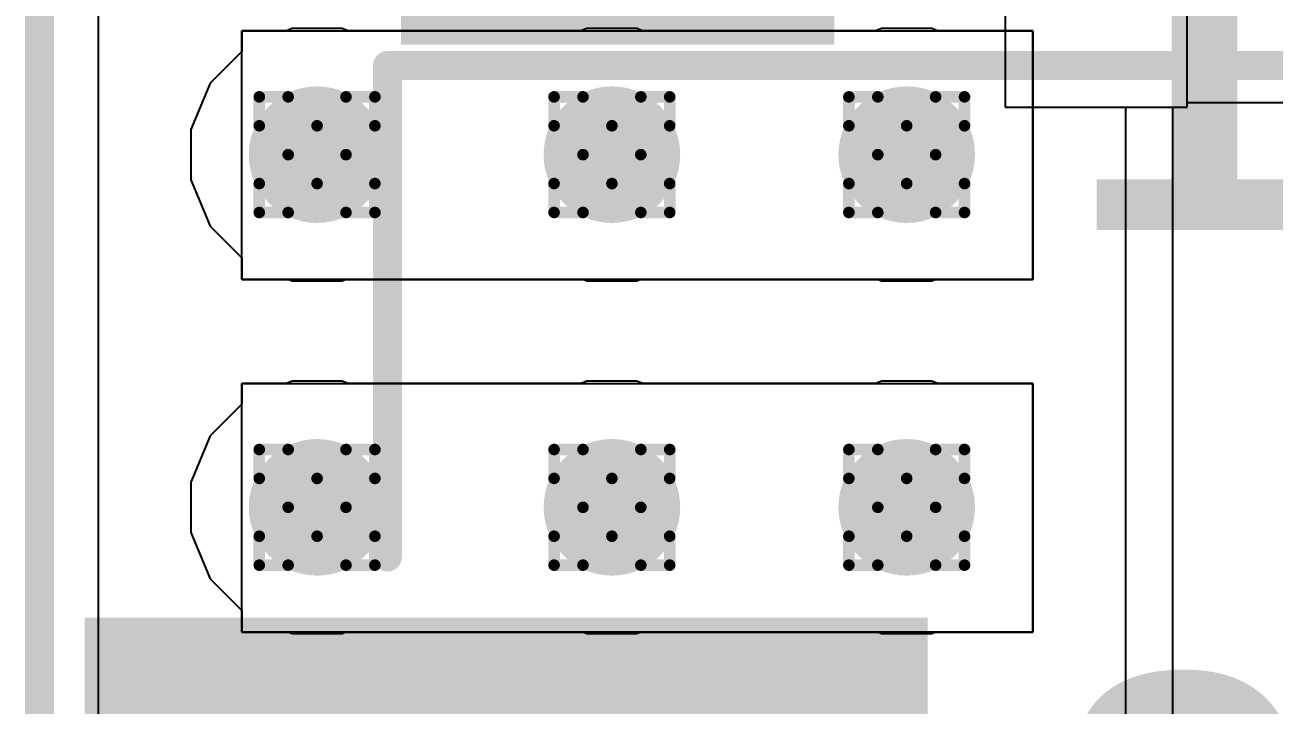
# Model space of a CAD drawing. Header units: inches. Extents: x -6 to 328, y -6 to 90.
# Drawn here: x -5.71 to -0.22, y 12.43 to 15.42 of the extents above; entities that cross this region are included whole.
import ezdxf

# ---------------------------------------------------------------- set-up
doc = ezdxf.new("R2010")
doc.units = ezdxf.units.IN
for name, color, linetype in [('Board Outline', 216, 'Continuous'), ('Bottom Layer', 5, 'Continuous'), ('Bottom Overlay', 54, 'Continuous'), ('Drill Drawing', 1, 'Continuous'), ('GND', 76, 'Continuous'), ('PWR', 16, 'Continuous'), ('Top Layer', 1, 'Continuous'), ('Top Overlay', 2, 'Continuous'), ('Top Paste', 8, 'Continuous'), ('Top Solder', 216, 'Continuous'), ('Via Holes', 16, 'Continuous')]:
    doc.layers.add(name, color=color, linetype=linetype)
doc.styles.add('Arial_Bold', font='', dxfattribs={"height": 0.2})
doc.styles.get('Arial_Bold').set_extended_font_data('Arial', bold=True)

# ---------------------------------------------------------------- blocks, each defined once
blk = doc.blocks.new('8_SO_EP__9')
at = {"layer": 'Top Layer'}
for points in [[(-1.745, 2.306), (-1.745, 1.504), (-3.25, 1.504), (-3.25, 2.306)], [(3.25, 2.306), (3.25, 1.504), (1.745, 1.504), (1.745, 2.306)], [(1.3065, 1.751), (1.3065, -1.751), (-1.3065, -1.751), (-1.3065, 1.751)], [(-1.745, 1.036), (-1.745, 0.234), (-3.25, 0.234), (-3.25, 1.036)], [(3.25, 1.036), (3.25, 0.234), (1.745, 0.234), (1.745, 1.036)], [(-1.745, -0.234), (-1.745, -1.036), (-3.25, -1.036), (-3.25, -0.234)], [(3.25, -0.234), (3.25, -1.036), (1.745, -1.036), (1.745, -0.234)], [(-1.745, -1.504), (-1.745, -2.306), (-3.25, -2.306), (-3.25, -1.504)], [(3.25, -1.504), (3.25, -2.306), (1.745, -2.306), (1.745, -1.504)]]:
    blk.add_hatch(color=1, dxfattribs=at).paths.add_polyline_path(points)
at = {"layer": 'Top Paste'}
for points in [[(-1.745, 2.306), (-1.745, 1.504), (-3.25, 1.504), (-3.25, 2.306)], [(3.25, 2.306), (3.25, 1.504), (1.745, 1.504), (1.745, 2.306)], [(1.3065, 1.751), (1.3065, -1.751), (-1.3065, -1.751), (-1.3065, 1.751)], [(-1.745, 1.036), (-1.745, 0.234), (-3.25, 0.234), (-3.25, 1.036)], [(3.25, 1.036), (3.25, 0.234), (1.745, 0.234), (1.745, 1.036)], [(-1.745, -0.234), (-1.745, -1.036), (-3.25, -1.036), (-3.25, -0.234)], [(3.25, -0.234), (3.25, -1.036), (1.745, -1.036), (1.745, -0.234)], [(-1.745, -1.504), (-1.745, -2.306), (-3.25, -2.306), (-3.25, -1.504)], [(3.25, -1.504), (3.25, -2.306), (1.745, -2.306), (1.745, -1.504)]]:
    blk.add_hatch(color=8, dxfattribs=at).paths.add_polyline_path(points)
at = {"layer": 'Top Solder'}
for points in [[(-1.6434, 2.4076), (-1.6434, 1.4024), (-3.3516, 1.4024), (-3.3516, 2.4076)], [(3.3516, 2.4076), (3.3516, 1.4024), (1.6434, 1.4024), (1.6434, 2.4076)], [(1.4081, 1.8526), (1.4081, -1.8526), (-1.4081, -1.8526), (-1.4081, 1.8526)], [(-1.6434, 1.1376), (-1.6434, 0.1324), (-3.3516, 0.1324), (-3.3516, 1.1376)], [(3.3516, 1.1376), (3.3516, 0.1324), (1.6434, 0.1324), (1.6434, 1.1376)], [(-1.6434, -0.1324), (-1.6434, -1.1376), (-3.3516, -1.1376), (-3.3516, -0.1324)], [(3.3516, -0.1324), (3.3516, -1.1376), (1.6434, -1.1376), (1.6434, -0.1324)], [(-1.6434, -1.4024), (-1.6434, -2.4076), (-3.3516, -2.4076), (-3.3516, -1.4024)], [(3.3516, -1.4024), (3.3516, -2.4076), (1.6434, -2.4076), (1.6434, -1.4024)]]:
    blk.add_hatch(color=216, dxfattribs=at).paths.add_polyline_path(points)
at = {"layer": 'Top Overlay'}
for points in [[(-1.905, 2.5146, 0.127, 0.127, 0), (-1.905, 2.413, 0.127, 0.127, 0)], [(-1.905, 2.5146, 0.127, 0.127, 0), (2.032, 2.5146, 0.127, 0.127, 0)], [(2.032, 2.5146, 0.127, 0.127, 0), (2.032, 2.413, 0.127, 0.127, 0)], [(-3.5306, 2.0574, 0.127, 0.127, 0), (-3.4036, 1.9304, 0.127, 0.127, 0)], [(-3.5306, 2.0574, 0.127, 0.127, 0), (-3.5306, 1.8034, 0.127, 0.127, 0)], [(-3.4036, 1.9304, 0.127, 0.127, 0), (-3.5306, 1.8034, 0.127, 0.127, 0)], [(-1.6002, -2.5146, 0.127, 0.127, 0), (1.5748, -2.5146, 0.127, 0.127, 0)]]:
    blk.add_lwpolyline(points, format="xyseb", dxfattribs=at)
for points in [[(-1.9367, 2.5146, 0.0635, 0.0635, 1), (-1.8733, 2.5146, 0.0635, 0.0635, 1)], [(-1.9367, 2.5146, 0.0635, 0.0635, 1), (-1.8733, 2.5146, 0.0635, 0.0635, 1)], [(2.0002, 2.5146, 0.0635, 0.0635, 1), (2.0638, 2.5146, 0.0635, 0.0635, 1)], [(2.0002, 2.5146, 0.0635, 0.0635, 1), (2.0638, 2.5146, 0.0635, 0.0635, 1)], [(-1.9367, 2.413, 0.0635, 0.0635, 1), (-1.8733, 2.413, 0.0635, 0.0635, 1)], [(2.0002, 2.413, 0.0635, 0.0635, 1), (2.0638, 2.413, 0.0635, 0.0635, 1)], [(-3.5623, 2.0574, 0.0635, 0.0635, 1), (-3.4989, 2.0574, 0.0635, 0.0635, 1)], [(-3.5623, 2.0574, 0.0635, 0.0635, 1), (-3.4989, 2.0574, 0.0635, 0.0635, 1)], [(-3.4354, 1.9304, 0.0635, 0.0635, 1), (-3.3718, 1.9304, 0.0635, 0.0635, 1)], [(-3.4354, 1.9304, 0.0635, 0.0635, 1), (-3.3718, 1.9304, 0.0635, 0.0635, 1)], [(-3.5623, 1.8034, 0.0635, 0.0635, 1), (-3.4989, 1.8034, 0.0635, 0.0635, 1)], [(-3.5623, 1.8034, 0.0635, 0.0635, 1), (-3.4989, 1.8034, 0.0635, 0.0635, 1)], [(-1.632, -2.5146, 0.0635, 0.0635, 1), (-1.5684, -2.5146, 0.0635, 0.0635, 1)], [(1.5431, -2.5146, 0.0635, 0.0635, 1), (1.6065, -2.5146, 0.0635, 0.0635, 1)]]:
    blk.add_lwpolyline(points, format="xyseb", close=True, dxfattribs=at)
blk = doc.blocks.new('SMA_58')
at = {"layer": 'Top Layer'}
for points in [[(-3.25, 0.85), (-0.75, 0.85), (-0.75, -0.85), (-3.25, -0.85)], [(0.75, 0.85), (3.25, 0.85), (3.25, -0.85), (0.75, -0.85)]]:
    blk.add_hatch(color=1, dxfattribs=at).paths.add_polyline_path(points)
at = {"layer": 'Top Overlay'}
for points in [[(-4.445, -1.4215), (-3.278, -1.4215), (-3.278, 1.422), (-4.445, 1.422)], [(-3.2999, 0.924), (-2.5959, 0.924), (-2.5959, 1.4219), (-3.2999, 1.4219)], [(-3.2999, -1.4219), (-2.5959, -1.4219), (-2.5959, -0.924), (-3.2999, -0.924)]]:
    blk.add_hatch(color=2, dxfattribs=at).paths.add_polyline_path(points)
at = {"layer": 'Top Paste'}
for points in [[(-3.25, 0.85), (-0.75, 0.85), (-0.75, -0.85), (-3.25, -0.85)], [(0.75, 0.85), (3.25, 0.85), (3.25, -0.85), (0.75, -0.85)]]:
    blk.add_hatch(color=8, dxfattribs=at).paths.add_polyline_path(points)
at = {"layer": 'Top Solder'}
for points in [[(-3.3516, 0.9516), (-0.6484, 0.9516), (-0.6484, -0.9516), (-3.3516, -0.9516)], [(0.6484, 0.9516), (3.3516, 0.9516), (3.3516, -0.9516), (0.6484, -0.9516)]]:
    blk.add_hatch(color=216, dxfattribs=at).paths.add_polyline_path(points)
at = {"layer": 'Top Overlay'}
for points in [[(2.0612, 1.3577, 0.127, 0.127, 0), (-2.6581, 1.3577, 0.127, 0.127, 0)], [(2.0612, 1.0122, 0.127, 0.127, 0), (2.0612, 1.3577, 0.127, 0.127, 0)], [(2.0612, -1.3577, 0.127, 0.127, 0), (2.0612, -1.0122, 0.127, 0.127, 0)], [(2.0612, -1.3577, 0.127, 0.127, 0), (-2.6581, -1.3577, 0.127, 0.127, 0)]]:
    blk.add_lwpolyline(points, format="xyseb", dxfattribs=at)
for points in [[(-2.6899, 1.3577, 0.0635, 0.0635, 1), (-2.6264, 1.3577, 0.0635, 0.0635, 1)], [(2.0295, 1.3577, 0.0635, 0.0635, 1), (2.093, 1.3577, 0.0635, 0.0635, 1)], [(2.0295, 1.3577, 0.0635, 0.0635, 1), (2.093, 1.3577, 0.0635, 0.0635, 1)], [(2.0295, 1.0122, 0.0635, 0.0635, 1), (2.093, 1.0122, 0.0635, 0.0635, 1)], [(2.0295, -1.0122, 0.0635, 0.0635, 1), (2.093, -1.0122, 0.0635, 0.0635, 1)], [(-2.6899, -1.3577, 0.0635, 0.0635, 1), (-2.6264, -1.3577, 0.0635, 0.0635, 1)], [(2.0295, -1.3577, 0.0635, 0.0635, 1), (2.093, -1.3577, 0.0635, 0.0635, 1)], [(2.0295, -1.3577, 0.0635, 0.0635, 1), (2.093, -1.3577, 0.0635, 0.0635, 1)]]:
    blk.add_lwpolyline(points, format="xyseb", close=True, dxfattribs=at)
blk = doc.blocks.new('RVT1H101M0607_81')
at = {"layer": 'Top Layer'}
blk.add_hatch(color=1, dxfattribs=at).paths.add_polyline_path([(1.05, 0.8), (4.55, 0.8), (4.55, -0.8), (1.05, -0.8)])
at = {"layer": 'Top Paste'}
blk.add_hatch(color=8, dxfattribs=at).paths.add_polyline_path([(1.05, 0.8), (4.55, 0.8), (4.55, -0.8), (1.05, -0.8)])
at = {"layer": 'Top Solder'}
blk.add_hatch(color=216, dxfattribs=at).paths.add_polyline_path([(0.9484, 0.9016), (4.6516, 0.9016), (4.6516, -0.9016), (0.9484, -0.9016)])
at = {"layer": 'Top Overlay'}
for points in [[(3.3214, -1.1684, 0.127, 0.127, 0), (3.3214, -3.3274, 0.127, 0.127, 0)], [(3.3214, -3.3274, 0.127, 0.127, 0), (-1.8348, -3.3274, 0.127, 0.127, 0)]]:
    blk.add_lwpolyline(points, format="xyseb", dxfattribs=at)
for points in [[(3.2897, -1.1684, 0.0635, 0.0635, 1), (3.3532, -1.1684, 0.0635, 0.0635, 1)], [(3.2897, -3.3274, 0.0635, 0.0635, 1), (3.3532, -3.3274, 0.0635, 0.0635, 1)], [(3.2897, -3.3274, 0.0635, 0.0635, 1), (3.3532, -3.3274, 0.0635, 0.0635, 1)]]:
    blk.add_lwpolyline(points, format="xyseb", close=True, dxfattribs=at)

msp = doc.modelspace()

# ---------------------------------------------------------------- hatches: boundary and pattern name
at = {"layer": 'Bottom Layer'}
h = msp.add_hatch(color=5, dxfattribs=at)
edge = h.paths.add_edge_path()
edge.add_arc((-4.4304, 14.8486), 0.3, 0, 360)
h = msp.add_hatch(color=5, dxfattribs=at)
edge = h.paths.add_edge_path()
edge.add_arc((-3.1354, 14.8486), 0.3, 0, 360)
h = msp.add_hatch(color=5, dxfattribs=at)
edge = h.paths.add_edge_path()
edge.add_arc((-1.8404, 14.8486), 0.3, 0, 360)
h = msp.add_hatch(color=5, dxfattribs=at)
edge = h.paths.add_edge_path()
edge.add_arc((-4.4304, 13.2992), 0.3, 0, 360)
h = msp.add_hatch(color=5, dxfattribs=at)
edge = h.paths.add_edge_path()
edge.add_arc((-3.1354, 13.2992), 0.3, 0, 360)
h = msp.add_hatch(color=5, dxfattribs=at)
edge = h.paths.add_edge_path()
edge.add_arc((-1.8404, 13.2992), 0.3, 0, 360)
at = {"layer": 'GND'}
h = msp.add_hatch(color=76, dxfattribs=at)
edge = h.paths.add_edge_path()
edge.add_arc((-4.4304, 14.8486), 0.3, 0, 360)
h = msp.add_hatch(color=76, dxfattribs=at)
edge = h.paths.add_edge_path()
edge.add_arc((-3.1354, 14.8486), 0.3, 0, 360)
h = msp.add_hatch(color=76, dxfattribs=at)
edge = h.paths.add_edge_path()
edge.add_arc((-1.8404, 14.8486), 0.3, 0, 360)
h = msp.add_hatch(color=76, dxfattribs=at)
edge = h.paths.add_edge_path()
edge.add_arc((-4.4304, 13.2992), 0.3, 0, 360)
h = msp.add_hatch(color=76, dxfattribs=at)
edge = h.paths.add_edge_path()
edge.add_arc((-3.1354, 13.2992), 0.3, 0, 360)
h = msp.add_hatch(color=76, dxfattribs=at)
edge = h.paths.add_edge_path()
edge.add_arc((-1.8404, 13.2992), 0.3, 0, 360)
at = {"layer": 'PWR'}
h = msp.add_hatch(color=16, dxfattribs=at)
edge = h.paths.add_edge_path()
edge.add_arc((-4.4304, 14.8486), 0.3, 0, 360)
h = msp.add_hatch(color=16, dxfattribs=at)
edge = h.paths.add_edge_path()
edge.add_arc((-3.1354, 14.8486), 0.3, 0, 360)
h = msp.add_hatch(color=16, dxfattribs=at)
edge = h.paths.add_edge_path()
edge.add_arc((-1.8404, 14.8486), 0.3, 0, 360)
h = msp.add_hatch(color=16, dxfattribs=at)
edge = h.paths.add_edge_path()
edge.add_arc((-4.4304, 13.2992), 0.3, 0, 360)
h = msp.add_hatch(color=16, dxfattribs=at)
edge = h.paths.add_edge_path()
edge.add_arc((-3.1354, 13.2992), 0.3, 0, 360)
h = msp.add_hatch(color=16, dxfattribs=at)
edge = h.paths.add_edge_path()
edge.add_arc((-1.8404, 13.2992), 0.3, 0, 360)
at = {"layer": 'Top Layer'}
h = msp.add_hatch(color=1, dxfattribs=at)
edge = h.paths.add_edge_path()
edge.add_arc((-4.4304, 14.8486), 0.3, 0, 360)
h = msp.add_hatch(color=1, dxfattribs=at)
edge = h.paths.add_edge_path()
edge.add_arc((-3.1354, 14.8486), 0.3, 0, 360)
h = msp.add_hatch(color=1, dxfattribs=at)
edge = h.paths.add_edge_path()
edge.add_arc((-1.8404, 14.8486), 0.3, 0, 360)
h = msp.add_hatch(color=1, dxfattribs=at)
edge = h.paths.add_edge_path()
edge.add_arc((-4.4304, 13.2992), 0.3, 0, 360)
h = msp.add_hatch(color=1, dxfattribs=at)
edge = h.paths.add_edge_path()
edge.add_arc((-3.1354, 13.2992), 0.3, 0, 360)
h = msp.add_hatch(color=1, dxfattribs=at)
edge = h.paths.add_edge_path()
edge.add_arc((-1.8404, 13.2992), 0.3, 0, 360)
at = {"layer": 'Via Holes'}
h = msp.add_hatch(color=7, dxfattribs=at)
edge = h.paths.add_edge_path()
edge.add_arc((-4.4304, 14.8486), 0.15, 0, 360)
h = msp.add_hatch(color=7, dxfattribs=at)
edge = h.paths.add_edge_path()
edge.add_arc((-3.1354, 14.8486), 0.15, 0, 360)
h = msp.add_hatch(color=7, dxfattribs=at)
edge = h.paths.add_edge_path()
edge.add_arc((-1.8404, 14.8486), 0.15, 0, 360)
h = msp.add_hatch(color=7, dxfattribs=at)
edge = h.paths.add_edge_path()
edge.add_arc((-4.4304, 13.2992), 0.15, 0, 360)
h = msp.add_hatch(color=7, dxfattribs=at)
edge = h.paths.add_edge_path()
edge.add_arc((-3.1354, 13.2992), 0.15, 0, 360)
h = msp.add_hatch(color=7, dxfattribs=at)
edge = h.paths.add_edge_path()
edge.add_arc((-1.8404, 13.2992), 0.15, 0, 360)

# ---------------------------------------------------------------- linework, layer by layer
at = {"layer": 'Board Outline'}
msp.add_lwpolyline([(-5.65, 32.4074, 0.127, 0.127, 0), (-5.65, -1.4074, 0.127, 0.127, 0)], format="xyseb", dxfattribs=at)
at = {"layer": 'Bottom Layer'}
msp.add_line((-5.391, -1.3001), (-5.391, 19.9604), dxfattribs=at)
at = {"layer": 'Drill Drawing'}
for points in [[(-4.6844, 14.9756, 0.0508, 0.0508, 0), (-4.6844, 15.1026, 0.0508, 0.0508, 0)], [(-4.6844, 15.1026, 0.0508, 0.0508, 0), (-4.5574, 15.1026, 0.0508, 0.0508, 0)], [(-4.5574, 15.1026, 0.0508, 0.0508, 0), (-4.4304, 14.9756, 0.0508, 0.0508, 0)], [(-4.4304, 14.9756, 0.0508, 0.0508, 0), (-4.3034, 15.1026, 0.0508, 0.0508, 0)], [(-4.3034, 15.1026, 0.0508, 0.0508, 0), (-4.1764, 15.1026, 0.0508, 0.0508, 0)], [(-4.1764, 14.9756, 0.0508, 0.0508, 0), (-4.1764, 15.1026, 0.0508, 0.0508, 0)], [(-3.3894, 14.9756, 0.0508, 0.0508, 0), (-3.3894, 15.1026, 0.0508, 0.0508, 0)], [(-3.3894, 15.1026, 0.0508, 0.0508, 0), (-3.2624, 15.1026, 0.0508, 0.0508, 0)], [(-3.2624, 15.1026, 0.0508, 0.0508, 0), (-3.1354, 14.9756, 0.0508, 0.0508, 0)], [(-3.1354, 14.9756, 0.0508, 0.0508, 0), (-3.0084, 15.1026, 0.0508, 0.0508, 0)], [(-3.0084, 15.1026, 0.0508, 0.0508, 0), (-2.8814, 15.1026, 0.0508, 0.0508, 0)], [(-2.8814, 14.9756, 0.0508, 0.0508, 0), (-2.8814, 15.1026, 0.0508, 0.0508, 0)], [(-2.0944, 14.9756, 0.0508, 0.0508, 0), (-2.0944, 15.1026, 0.0508, 0.0508, 0)], [(-2.0944, 15.1026, 0.0508, 0.0508, 0), (-1.9674, 15.1026, 0.0508, 0.0508, 0)], [(-1.9674, 15.1026, 0.0508, 0.0508, 0), (-1.8404, 14.9756, 0.0508, 0.0508, 0)], [(-1.8404, 14.9756, 0.0508, 0.0508, 0), (-1.7134, 15.1026, 0.0508, 0.0508, 0)], [(-1.7134, 15.1026, 0.0508, 0.0508, 0), (-1.5864, 15.1026, 0.0508, 0.0508, 0)], [(-1.5864, 14.9756, 0.0508, 0.0508, 0), (-1.5864, 15.1026, 0.0508, 0.0508, 0)], [(-4.6844, 14.9756, 0.0508, 0.0508, 0), (-4.5574, 14.8486, 0.0508, 0.0508, 0)], [(-4.3034, 14.8486, 0.0508, 0.0508, 0), (-4.1764, 14.9756, 0.0508, 0.0508, 0)], [(-3.3894, 14.9756, 0.0508, 0.0508, 0), (-3.2624, 14.8486, 0.0508, 0.0508, 0)], [(-3.0084, 14.8486, 0.0508, 0.0508, 0), (-2.8814, 14.9756, 0.0508, 0.0508, 0)], [(-2.0944, 14.9756, 0.0508, 0.0508, 0), (-1.9674, 14.8486, 0.0508, 0.0508, 0)], [(-1.7134, 14.8486, 0.0508, 0.0508, 0), (-1.5864, 14.9756, 0.0508, 0.0508, 0)], [(-4.6844, 14.7216, 0.0508, 0.0508, 0), (-4.5574, 14.8486, 0.0508, 0.0508, 0)], [(-4.3034, 14.8486, 0.0508, 0.0508, 0), (-4.1764, 14.7216, 0.0508, 0.0508, 0)], [(-3.3894, 14.7216, 0.0508, 0.0508, 0), (-3.2624, 14.8486, 0.0508, 0.0508, 0)], [(-3.0084, 14.8486, 0.0508, 0.0508, 0), (-2.8814, 14.7216, 0.0508, 0.0508, 0)], [(-2.0944, 14.7216, 0.0508, 0.0508, 0), (-1.9674, 14.8486, 0.0508, 0.0508, 0)], [(-1.7134, 14.8486, 0.0508, 0.0508, 0), (-1.5864, 14.7216, 0.0508, 0.0508, 0)], [(-4.6844, 14.5946, 0.0508, 0.0508, 0), (-4.6844, 14.7216, 0.0508, 0.0508, 0)], [(-4.5574, 14.5946, 0.0508, 0.0508, 0), (-4.4304, 14.7216, 0.0508, 0.0508, 0)], [(-4.4304, 14.7216, 0.0508, 0.0508, 0), (-4.3034, 14.5946, 0.0508, 0.0508, 0)], [(-4.1764, 14.5946, 0.0508, 0.0508, 0), (-4.1764, 14.7216, 0.0508, 0.0508, 0)], [(-3.3894, 14.5946, 0.0508, 0.0508, 0), (-3.3894, 14.7216, 0.0508, 0.0508, 0)], [(-3.2624, 14.5946, 0.0508, 0.0508, 0), (-3.1354, 14.7216, 0.0508, 0.0508, 0)], [(-3.1354, 14.7216, 0.0508, 0.0508, 0), (-3.0084, 14.5946, 0.0508, 0.0508, 0)], [(-2.8814, 14.5946, 0.0508, 0.0508, 0), (-2.8814, 14.7216, 0.0508, 0.0508, 0)], [(-2.0944, 14.5946, 0.0508, 0.0508, 0), (-2.0944, 14.7216, 0.0508, 0.0508, 0)], [(-1.9674, 14.5946, 0.0508, 0.0508, 0), (-1.8404, 14.7216, 0.0508, 0.0508, 0)], [(-1.8404, 14.7216, 0.0508, 0.0508, 0), (-1.7134, 14.5946, 0.0508, 0.0508, 0)], [(-1.5864, 14.5946, 0.0508, 0.0508, 0), (-1.5864, 14.7216, 0.0508, 0.0508, 0)], [(-4.6844, 14.5946, 0.0508, 0.0508, 0), (-4.5574, 14.5946, 0.0508, 0.0508, 0)], [(-4.3034, 14.5946, 0.0508, 0.0508, 0), (-4.1764, 14.5946, 0.0508, 0.0508, 0)], [(-3.3894, 14.5946, 0.0508, 0.0508, 0), (-3.2624, 14.5946, 0.0508, 0.0508, 0)], [(-3.0084, 14.5946, 0.0508, 0.0508, 0), (-2.8814, 14.5946, 0.0508, 0.0508, 0)], [(-2.0944, 14.5946, 0.0508, 0.0508, 0), (-1.9674, 14.5946, 0.0508, 0.0508, 0)], [(-1.7134, 14.5946, 0.0508, 0.0508, 0), (-1.5864, 14.5946, 0.0508, 0.0508, 0)], [(-4.6844, 13.4262, 0.0508, 0.0508, 0), (-4.6844, 13.5532, 0.0508, 0.0508, 0)], [(-4.6844, 13.5532, 0.0508, 0.0508, 0), (-4.5574, 13.5532, 0.0508, 0.0508, 0)], [(-4.5574, 13.5532, 0.0508, 0.0508, 0), (-4.4304, 13.4262, 0.0508, 0.0508, 0)], [(-4.4304, 13.4262, 0.0508, 0.0508, 0), (-4.3034, 13.5532, 0.0508, 0.0508, 0)], [(-4.3034, 13.5532, 0.0508, 0.0508, 0), (-4.1764, 13.5532, 0.0508, 0.0508, 0)], [(-4.1764, 13.4262, 0.0508, 0.0508, 0), (-4.1764, 13.5532, 0.0508, 0.0508, 0)], [(-3.3894, 13.4262, 0.0508, 0.0508, 0), (-3.3894, 13.5532, 0.0508, 0.0508, 0)], [(-3.3894, 13.5532, 0.0508, 0.0508, 0), (-3.2624, 13.5532, 0.0508, 0.0508, 0)], [(-3.2624, 13.5532, 0.0508, 0.0508, 0), (-3.1354, 13.4262, 0.0508, 0.0508, 0)], [(-3.1354, 13.4262, 0.0508, 0.0508, 0), (-3.0084, 13.5532, 0.0508, 0.0508, 0)], [(-3.0084, 13.5532, 0.0508, 0.0508, 0), (-2.8814, 13.5532, 0.0508, 0.0508, 0)], [(-2.8814, 13.4262, 0.0508, 0.0508, 0), (-2.8814, 13.5532, 0.0508, 0.0508, 0)], [(-2.0944, 13.4262, 0.0508, 0.0508, 0), (-2.0944, 13.5532, 0.0508, 0.0508, 0)], [(-2.0944, 13.5532, 0.0508, 0.0508, 0), (-1.9674, 13.5532, 0.0508, 0.0508, 0)], [(-1.9674, 13.5532, 0.0508, 0.0508, 0), (-1.8404, 13.4262, 0.0508, 0.0508, 0)], [(-1.8404, 13.4262, 0.0508, 0.0508, 0), (-1.7134, 13.5532, 0.0508, 0.0508, 0)], [(-1.7134, 13.5532, 0.0508, 0.0508, 0), (-1.5864, 13.5532, 0.0508, 0.0508, 0)], [(-1.5864, 13.4262, 0.0508, 0.0508, 0), (-1.5864, 13.5532, 0.0508, 0.0508, 0)], [(-4.6844, 13.4262, 0.0508, 0.0508, 0), (-4.5574, 13.2992, 0.0508, 0.0508, 0)], [(-4.3034, 13.2992, 0.0508, 0.0508, 0), (-4.1764, 13.4262, 0.0508, 0.0508, 0)], [(-3.3894, 13.4262, 0.0508, 0.0508, 0), (-3.2624, 13.2992, 0.0508, 0.0508, 0)], [(-3.0084, 13.2992, 0.0508, 0.0508, 0), (-2.8814, 13.4262, 0.0508, 0.0508, 0)], [(-2.0944, 13.4262, 0.0508, 0.0508, 0), (-1.9674, 13.2992, 0.0508, 0.0508, 0)], [(-1.7134, 13.2992, 0.0508, 0.0508, 0), (-1.5864, 13.4262, 0.0508, 0.0508, 0)], [(-4.6844, 13.1722, 0.0508, 0.0508, 0), (-4.5574, 13.2992, 0.0508, 0.0508, 0)], [(-4.3034, 13.2992, 0.0508, 0.0508, 0), (-4.1764, 13.1722, 0.0508, 0.0508, 0)], [(-3.3894, 13.1722, 0.0508, 0.0508, 0), (-3.2624, 13.2992, 0.0508, 0.0508, 0)], [(-3.0084, 13.2992, 0.0508, 0.0508, 0), (-2.8814, 13.1722, 0.0508, 0.0508, 0)], [(-2.0944, 13.1722, 0.0508, 0.0508, 0), (-1.9674, 13.2992, 0.0508, 0.0508, 0)], [(-1.7134, 13.2992, 0.0508, 0.0508, 0), (-1.5864, 13.1722, 0.0508, 0.0508, 0)], [(-4.6844, 13.0452, 0.0508, 0.0508, 0), (-4.6844, 13.1722, 0.0508, 0.0508, 0)], [(-4.5574, 13.0452, 0.0508, 0.0508, 0), (-4.4304, 13.1722, 0.0508, 0.0508, 0)], [(-4.4304, 13.1722, 0.0508, 0.0508, 0), (-4.3034, 13.0452, 0.0508, 0.0508, 0)], [(-4.1764, 13.0452, 0.0508, 0.0508, 0), (-4.1764, 13.1722, 0.0508, 0.0508, 0)], [(-3.3894, 13.0452, 0.0508, 0.0508, 0), (-3.3894, 13.1722, 0.0508, 0.0508, 0)], [(-3.2624, 13.0452, 0.0508, 0.0508, 0), (-3.1354, 13.1722, 0.0508, 0.0508, 0)], [(-3.1354, 13.1722, 0.0508, 0.0508, 0), (-3.0084, 13.0452, 0.0508, 0.0508, 0)], [(-2.8814, 13.0452, 0.0508, 0.0508, 0), (-2.8814, 13.1722, 0.0508, 0.0508, 0)], [(-2.0944, 13.0452, 0.0508, 0.0508, 0), (-2.0944, 13.1722, 0.0508, 0.0508, 0)], [(-1.9674, 13.0452, 0.0508, 0.0508, 0), (-1.8404, 13.1722, 0.0508, 0.0508, 0)], [(-1.8404, 13.1722, 0.0508, 0.0508, 0), (-1.7134, 13.0452, 0.0508, 0.0508, 0)], [(-1.5864, 13.0452, 0.0508, 0.0508, 0), (-1.5864, 13.1722, 0.0508, 0.0508, 0)], [(-4.6844, 13.0452, 0.0508, 0.0508, 0), (-4.5574, 13.0452, 0.0508, 0.0508, 0)], [(-4.3034, 13.0452, 0.0508, 0.0508, 0), (-4.1764, 13.0452, 0.0508, 0.0508, 0)], [(-3.3894, 13.0452, 0.0508, 0.0508, 0), (-3.2624, 13.0452, 0.0508, 0.0508, 0)], [(-3.0084, 13.0452, 0.0508, 0.0508, 0), (-2.8814, 13.0452, 0.0508, 0.0508, 0)], [(-2.0944, 13.0452, 0.0508, 0.0508, 0), (-1.9674, 13.0452, 0.0508, 0.0508, 0)], [(-1.7134, 13.0452, 0.0508, 0.0508, 0), (-1.5864, 13.0452, 0.0508, 0.0508, 0)]]:
    msp.add_lwpolyline(points, format="xyseb", dxfattribs=at)
for points in [[(-4.6971, 15.1026, 0.0254, 0.0254, 1), (-4.6717, 15.1026, 0.0254, 0.0254, 1)], [(-4.6971, 15.1026, 0.0254, 0.0254, 1), (-4.6717, 15.1026, 0.0254, 0.0254, 1)], [(-4.5701, 15.1026, 0.0254, 0.0254, 1), (-4.5447, 15.1026, 0.0254, 0.0254, 1)], [(-4.5701, 15.1026, 0.0254, 0.0254, 1), (-4.5447, 15.1026, 0.0254, 0.0254, 1)], [(-4.3161, 15.1026, 0.0254, 0.0254, 1), (-4.2907, 15.1026, 0.0254, 0.0254, 1)], [(-4.3161, 15.1026, 0.0254, 0.0254, 1), (-4.2907, 15.1026, 0.0254, 0.0254, 1)], [(-4.1891, 15.1026, 0.0254, 0.0254, 1), (-4.1637, 15.1026, 0.0254, 0.0254, 1)], [(-4.1891, 15.1026, 0.0254, 0.0254, 1), (-4.1637, 15.1026, 0.0254, 0.0254, 1)], [(-3.4021, 15.1026, 0.0254, 0.0254, 1), (-3.3767, 15.1026, 0.0254, 0.0254, 1)], [(-3.4021, 15.1026, 0.0254, 0.0254, 1), (-3.3767, 15.1026, 0.0254, 0.0254, 1)], [(-3.2751, 15.1026, 0.0254, 0.0254, 1), (-3.2497, 15.1026, 0.0254, 0.0254, 1)], [(-3.2751, 15.1026, 0.0254, 0.0254, 1), (-3.2497, 15.1026, 0.0254, 0.0254, 1)], [(-3.0211, 15.1026, 0.0254, 0.0254, 1), (-2.9957, 15.1026, 0.0254, 0.0254, 1)], [(-3.0211, 15.1026, 0.0254, 0.0254, 1), (-2.9957, 15.1026, 0.0254, 0.0254, 1)], [(-2.8941, 15.1026, 0.0254, 0.0254, 1), (-2.8687, 15.1026, 0.0254, 0.0254, 1)], [(-2.8941, 15.1026, 0.0254, 0.0254, 1), (-2.8687, 15.1026, 0.0254, 0.0254, 1)], [(-2.1071, 15.1026, 0.0254, 0.0254, 1), (-2.0817, 15.1026, 0.0254, 0.0254, 1)], [(-2.1071, 15.1026, 0.0254, 0.0254, 1), (-2.0817, 15.1026, 0.0254, 0.0254, 1)], [(-1.9801, 15.1026, 0.0254, 0.0254, 1), (-1.9547, 15.1026, 0.0254, 0.0254, 1)], [(-1.9801, 15.1026, 0.0254, 0.0254, 1), (-1.9547, 15.1026, 0.0254, 0.0254, 1)], [(-1.7261, 15.1026, 0.0254, 0.0254, 1), (-1.7007, 15.1026, 0.0254, 0.0254, 1)], [(-1.7261, 15.1026, 0.0254, 0.0254, 1), (-1.7007, 15.1026, 0.0254, 0.0254, 1)], [(-1.5991, 15.1026, 0.0254, 0.0254, 1), (-1.5737, 15.1026, 0.0254, 0.0254, 1)], [(-1.5991, 15.1026, 0.0254, 0.0254, 1), (-1.5737, 15.1026, 0.0254, 0.0254, 1)], [(-4.6971, 14.9756, 0.0254, 0.0254, 1), (-4.6717, 14.9756, 0.0254, 0.0254, 1)], [(-4.6971, 14.9756, 0.0254, 0.0254, 1), (-4.6717, 14.9756, 0.0254, 0.0254, 1)], [(-4.4431, 14.9756, 0.0254, 0.0254, 1), (-4.4177, 14.9756, 0.0254, 0.0254, 1)], [(-4.4431, 14.9756, 0.0254, 0.0254, 1), (-4.4177, 14.9756, 0.0254, 0.0254, 1)], [(-4.1891, 14.9756, 0.0254, 0.0254, 1), (-4.1637, 14.9756, 0.0254, 0.0254, 1)], [(-4.1891, 14.9756, 0.0254, 0.0254, 1), (-4.1637, 14.9756, 0.0254, 0.0254, 1)], [(-3.4021, 14.9756, 0.0254, 0.0254, 1), (-3.3767, 14.9756, 0.0254, 0.0254, 1)], [(-3.4021, 14.9756, 0.0254, 0.0254, 1), (-3.3767, 14.9756, 0.0254, 0.0254, 1)], [(-3.1481, 14.9756, 0.0254, 0.0254, 1), (-3.1227, 14.9756, 0.0254, 0.0254, 1)], [(-3.1481, 14.9756, 0.0254, 0.0254, 1), (-3.1227, 14.9756, 0.0254, 0.0254, 1)], [(-2.8941, 14.9756, 0.0254, 0.0254, 1), (-2.8687, 14.9756, 0.0254, 0.0254, 1)], [(-2.8941, 14.9756, 0.0254, 0.0254, 1), (-2.8687, 14.9756, 0.0254, 0.0254, 1)], [(-2.1071, 14.9756, 0.0254, 0.0254, 1), (-2.0817, 14.9756, 0.0254, 0.0254, 1)], [(-2.1071, 14.9756, 0.0254, 0.0254, 1), (-2.0817, 14.9756, 0.0254, 0.0254, 1)], [(-1.8531, 14.9756, 0.0254, 0.0254, 1), (-1.8277, 14.9756, 0.0254, 0.0254, 1)], [(-1.8531, 14.9756, 0.0254, 0.0254, 1), (-1.8277, 14.9756, 0.0254, 0.0254, 1)], [(-1.5991, 14.9756, 0.0254, 0.0254, 1), (-1.5737, 14.9756, 0.0254, 0.0254, 1)], [(-1.5991, 14.9756, 0.0254, 0.0254, 1), (-1.5737, 14.9756, 0.0254, 0.0254, 1)], [(-4.5701, 14.8486, 0.0254, 0.0254, 1), (-4.5447, 14.8486, 0.0254, 0.0254, 1)], [(-4.5701, 14.8486, 0.0254, 0.0254, 1), (-4.5447, 14.8486, 0.0254, 0.0254, 1)], [(-4.3161, 14.8486, 0.0254, 0.0254, 1), (-4.2907, 14.8486, 0.0254, 0.0254, 1)], [(-4.3161, 14.8486, 0.0254, 0.0254, 1), (-4.2907, 14.8486, 0.0254, 0.0254, 1)], [(-3.2751, 14.8486, 0.0254, 0.0254, 1), (-3.2497, 14.8486, 0.0254, 0.0254, 1)], [(-3.2751, 14.8486, 0.0254, 0.0254, 1), (-3.2497, 14.8486, 0.0254, 0.0254, 1)], [(-3.0211, 14.8486, 0.0254, 0.0254, 1), (-2.9957, 14.8486, 0.0254, 0.0254, 1)], [(-3.0211, 14.8486, 0.0254, 0.0254, 1), (-2.9957, 14.8486, 0.0254, 0.0254, 1)], [(-1.9801, 14.8486, 0.0254, 0.0254, 1), (-1.9547, 14.8486, 0.0254, 0.0254, 1)], [(-1.9801, 14.8486, 0.0254, 0.0254, 1), (-1.9547, 14.8486, 0.0254, 0.0254, 1)], [(-1.7261, 14.8486, 0.0254, 0.0254, 1), (-1.7007, 14.8486, 0.0254, 0.0254, 1)], [(-1.7261, 14.8486, 0.0254, 0.0254, 1), (-1.7007, 14.8486, 0.0254, 0.0254, 1)], [(-4.6971, 14.7216, 0.0254, 0.0254, 1), (-4.6717, 14.7216, 0.0254, 0.0254, 1)], [(-4.6971, 14.7216, 0.0254, 0.0254, 1), (-4.6717, 14.7216, 0.0254, 0.0254, 1)], [(-4.4431, 14.7216, 0.0254, 0.0254, 1), (-4.4177, 14.7216, 0.0254, 0.0254, 1)], [(-4.4431, 14.7216, 0.0254, 0.0254, 1), (-4.4177, 14.7216, 0.0254, 0.0254, 1)], [(-4.1891, 14.7216, 0.0254, 0.0254, 1), (-4.1637, 14.7216, 0.0254, 0.0254, 1)], [(-4.1891, 14.7216, 0.0254, 0.0254, 1), (-4.1637, 14.7216, 0.0254, 0.0254, 1)], [(-3.4021, 14.7216, 0.0254, 0.0254, 1), (-3.3767, 14.7216, 0.0254, 0.0254, 1)], [(-3.4021, 14.7216, 0.0254, 0.0254, 1), (-3.3767, 14.7216, 0.0254, 0.0254, 1)], [(-3.1481, 14.7216, 0.0254, 0.0254, 1), (-3.1227, 14.7216, 0.0254, 0.0254, 1)], [(-3.1481, 14.7216, 0.0254, 0.0254, 1), (-3.1227, 14.7216, 0.0254, 0.0254, 1)], [(-2.8941, 14.7216, 0.0254, 0.0254, 1), (-2.8687, 14.7216, 0.0254, 0.0254, 1)], [(-2.8941, 14.7216, 0.0254, 0.0254, 1), (-2.8687, 14.7216, 0.0254, 0.0254, 1)], [(-2.1071, 14.7216, 0.0254, 0.0254, 1), (-2.0817, 14.7216, 0.0254, 0.0254, 1)], [(-2.1071, 14.7216, 0.0254, 0.0254, 1), (-2.0817, 14.7216, 0.0254, 0.0254, 1)], [(-1.8531, 14.7216, 0.0254, 0.0254, 1), (-1.8277, 14.7216, 0.0254, 0.0254, 1)], [(-1.8531, 14.7216, 0.0254, 0.0254, 1), (-1.8277, 14.7216, 0.0254, 0.0254, 1)], [(-1.5991, 14.7216, 0.0254, 0.0254, 1), (-1.5737, 14.7216, 0.0254, 0.0254, 1)], [(-1.5991, 14.7216, 0.0254, 0.0254, 1), (-1.5737, 14.7216, 0.0254, 0.0254, 1)], [(-4.6971, 14.5946, 0.0254, 0.0254, 1), (-4.6717, 14.5946, 0.0254, 0.0254, 1)], [(-4.6971, 14.5946, 0.0254, 0.0254, 1), (-4.6717, 14.5946, 0.0254, 0.0254, 1)], [(-4.5701, 14.5946, 0.0254, 0.0254, 1), (-4.5447, 14.5946, 0.0254, 0.0254, 1)], [(-4.5701, 14.5946, 0.0254, 0.0254, 1), (-4.5447, 14.5946, 0.0254, 0.0254, 1)], [(-4.3161, 14.5946, 0.0254, 0.0254, 1), (-4.2907, 14.5946, 0.0254, 0.0254, 1)], [(-4.3161, 14.5946, 0.0254, 0.0254, 1), (-4.2907, 14.5946, 0.0254, 0.0254, 1)], [(-4.1891, 14.5946, 0.0254, 0.0254, 1), (-4.1637, 14.5946, 0.0254, 0.0254, 1)], [(-4.1891, 14.5946, 0.0254, 0.0254, 1), (-4.1637, 14.5946, 0.0254, 0.0254, 1)], [(-3.4021, 14.5946, 0.0254, 0.0254, 1), (-3.3767, 14.5946, 0.0254, 0.0254, 1)], [(-3.4021, 14.5946, 0.0254, 0.0254, 1), (-3.3767, 14.5946, 0.0254, 0.0254, 1)], [(-3.2751, 14.5946, 0.0254, 0.0254, 1), (-3.2497, 14.5946, 0.0254, 0.0254, 1)], [(-3.2751, 14.5946, 0.0254, 0.0254, 1), (-3.2497, 14.5946, 0.0254, 0.0254, 1)], [(-3.0211, 14.5946, 0.0254, 0.0254, 1), (-2.9957, 14.5946, 0.0254, 0.0254, 1)], [(-3.0211, 14.5946, 0.0254, 0.0254, 1), (-2.9957, 14.5946, 0.0254, 0.0254, 1)], [(-2.8941, 14.5946, 0.0254, 0.0254, 1), (-2.8687, 14.5946, 0.0254, 0.0254, 1)], [(-2.8941, 14.5946, 0.0254, 0.0254, 1), (-2.8687, 14.5946, 0.0254, 0.0254, 1)], [(-2.1071, 14.5946, 0.0254, 0.0254, 1), (-2.0817, 14.5946, 0.0254, 0.0254, 1)], [(-2.1071, 14.5946, 0.0254, 0.0254, 1), (-2.0817, 14.5946, 0.0254, 0.0254, 1)], [(-1.9801, 14.5946, 0.0254, 0.0254, 1), (-1.9547, 14.5946, 0.0254, 0.0254, 1)], [(-1.9801, 14.5946, 0.0254, 0.0254, 1), (-1.9547, 14.5946, 0.0254, 0.0254, 1)], [(-1.7261, 14.5946, 0.0254, 0.0254, 1), (-1.7007, 14.5946, 0.0254, 0.0254, 1)], [(-1.7261, 14.5946, 0.0254, 0.0254, 1), (-1.7007, 14.5946, 0.0254, 0.0254, 1)], [(-1.5991, 14.5946, 0.0254, 0.0254, 1), (-1.5737, 14.5946, 0.0254, 0.0254, 1)], [(-1.5991, 14.5946, 0.0254, 0.0254, 1), (-1.5737, 14.5946, 0.0254, 0.0254, 1)], [(-4.6971, 13.5532, 0.0254, 0.0254, 1), (-4.6717, 13.5532, 0.0254, 0.0254, 1)], [(-4.6971, 13.5532, 0.0254, 0.0254, 1), (-4.6717, 13.5532, 0.0254, 0.0254, 1)], [(-4.5701, 13.5532, 0.0254, 0.0254, 1), (-4.5447, 13.5532, 0.0254, 0.0254, 1)], [(-4.5701, 13.5532, 0.0254, 0.0254, 1), (-4.5447, 13.5532, 0.0254, 0.0254, 1)], [(-4.3161, 13.5532, 0.0254, 0.0254, 1), (-4.2907, 13.5532, 0.0254, 0.0254, 1)], [(-4.3161, 13.5532, 0.0254, 0.0254, 1), (-4.2907, 13.5532, 0.0254, 0.0254, 1)], [(-4.1891, 13.5532, 0.0254, 0.0254, 1), (-4.1637, 13.5532, 0.0254, 0.0254, 1)], [(-4.1891, 13.5532, 0.0254, 0.0254, 1), (-4.1637, 13.5532, 0.0254, 0.0254, 1)], [(-3.4021, 13.5532, 0.0254, 0.0254, 1), (-3.3767, 13.5532, 0.0254, 0.0254, 1)], [(-3.4021, 13.5532, 0.0254, 0.0254, 1), (-3.3767, 13.5532, 0.0254, 0.0254, 1)], [(-3.2751, 13.5532, 0.0254, 0.0254, 1), (-3.2497, 13.5532, 0.0254, 0.0254, 1)], [(-3.2751, 13.5532, 0.0254, 0.0254, 1), (-3.2497, 13.5532, 0.0254, 0.0254, 1)], [(-3.0211, 13.5532, 0.0254, 0.0254, 1), (-2.9957, 13.5532, 0.0254, 0.0254, 1)], [(-3.0211, 13.5532, 0.0254, 0.0254, 1), (-2.9957, 13.5532, 0.0254, 0.0254, 1)], [(-2.8941, 13.5532, 0.0254, 0.0254, 1), (-2.8687, 13.5532, 0.0254, 0.0254, 1)], [(-2.8941, 13.5532, 0.0254, 0.0254, 1), (-2.8687, 13.5532, 0.0254, 0.0254, 1)], [(-2.1071, 13.5532, 0.0254, 0.0254, 1), (-2.0817, 13.5532, 0.0254, 0.0254, 1)], [(-2.1071, 13.5532, 0.0254, 0.0254, 1), (-2.0817, 13.5532, 0.0254, 0.0254, 1)], [(-1.9801, 13.5532, 0.0254, 0.0254, 1), (-1.9547, 13.5532, 0.0254, 0.0254, 1)], [(-1.9801, 13.5532, 0.0254, 0.0254, 1), (-1.9547, 13.5532, 0.0254, 0.0254, 1)], [(-1.7261, 13.5532, 0.0254, 0.0254, 1), (-1.7007, 13.5532, 0.0254, 0.0254, 1)], [(-1.7261, 13.5532, 0.0254, 0.0254, 1), (-1.7007, 13.5532, 0.0254, 0.0254, 1)], [(-1.5991, 13.5532, 0.0254, 0.0254, 1), (-1.5737, 13.5532, 0.0254, 0.0254, 1)], [(-1.5991, 13.5532, 0.0254, 0.0254, 1), (-1.5737, 13.5532, 0.0254, 0.0254, 1)], [(-4.6971, 13.4262, 0.0254, 0.0254, 1), (-4.6717, 13.4262, 0.0254, 0.0254, 1)], [(-4.6971, 13.4262, 0.0254, 0.0254, 1), (-4.6717, 13.4262, 0.0254, 0.0254, 1)], [(-4.4431, 13.4262, 0.0254, 0.0254, 1), (-4.4177, 13.4262, 0.0254, 0.0254, 1)], [(-4.4431, 13.4262, 0.0254, 0.0254, 1), (-4.4177, 13.4262, 0.0254, 0.0254, 1)], [(-4.1891, 13.4262, 0.0254, 0.0254, 1), (-4.1637, 13.4262, 0.0254, 0.0254, 1)], [(-4.1891, 13.4262, 0.0254, 0.0254, 1), (-4.1637, 13.4262, 0.0254, 0.0254, 1)], [(-3.4021, 13.4262, 0.0254, 0.0254, 1), (-3.3767, 13.4262, 0.0254, 0.0254, 1)], [(-3.4021, 13.4262, 0.0254, 0.0254, 1), (-3.3767, 13.4262, 0.0254, 0.0254, 1)], [(-3.1481, 13.4262, 0.0254, 0.0254, 1), (-3.1227, 13.4262, 0.0254, 0.0254, 1)], [(-3.1481, 13.4262, 0.0254, 0.0254, 1), (-3.1227, 13.4262, 0.0254, 0.0254, 1)], [(-2.8941, 13.4262, 0.0254, 0.0254, 1), (-2.8687, 13.4262, 0.0254, 0.0254, 1)], [(-2.8941, 13.4262, 0.0254, 0.0254, 1), (-2.8687, 13.4262, 0.0254, 0.0254, 1)], [(-2.1071, 13.4262, 0.0254, 0.0254, 1), (-2.0817, 13.4262, 0.0254, 0.0254, 1)], [(-2.1071, 13.4262, 0.0254, 0.0254, 1), (-2.0817, 13.4262, 0.0254, 0.0254, 1)], [(-1.8531, 13.4262, 0.0254, 0.0254, 1), (-1.8277, 13.4262, 0.0254, 0.0254, 1)], [(-1.8531, 13.4262, 0.0254, 0.0254, 1), (-1.8277, 13.4262, 0.0254, 0.0254, 1)], [(-1.5991, 13.4262, 0.0254, 0.0254, 1), (-1.5737, 13.4262, 0.0254, 0.0254, 1)], [(-1.5991, 13.4262, 0.0254, 0.0254, 1), (-1.5737, 13.4262, 0.0254, 0.0254, 1)], [(-4.5701, 13.2992, 0.0254, 0.0254, 1), (-4.5447, 13.2992, 0.0254, 0.0254, 1)], [(-4.5701, 13.2992, 0.0254, 0.0254, 1), (-4.5447, 13.2992, 0.0254, 0.0254, 1)], [(-4.3161, 13.2992, 0.0254, 0.0254, 1), (-4.2907, 13.2992, 0.0254, 0.0254, 1)], [(-4.3161, 13.2992, 0.0254, 0.0254, 1), (-4.2907, 13.2992, 0.0254, 0.0254, 1)], [(-3.2751, 13.2992, 0.0254, 0.0254, 1), (-3.2497, 13.2992, 0.0254, 0.0254, 1)], [(-3.2751, 13.2992, 0.0254, 0.0254, 1), (-3.2497, 13.2992, 0.0254, 0.0254, 1)], [(-3.0211, 13.2992, 0.0254, 0.0254, 1), (-2.9957, 13.2992, 0.0254, 0.0254, 1)], [(-3.0211, 13.2992, 0.0254, 0.0254, 1), (-2.9957, 13.2992, 0.0254, 0.0254, 1)], [(-1.9801, 13.2992, 0.0254, 0.0254, 1), (-1.9547, 13.2992, 0.0254, 0.0254, 1)], [(-1.9801, 13.2992, 0.0254, 0.0254, 1), (-1.9547, 13.2992, 0.0254, 0.0254, 1)], [(-1.7261, 13.2992, 0.0254, 0.0254, 1), (-1.7007, 13.2992, 0.0254, 0.0254, 1)], [(-1.7261, 13.2992, 0.0254, 0.0254, 1), (-1.7007, 13.2992, 0.0254, 0.0254, 1)], [(-4.6971, 13.1722, 0.0254, 0.0254, 1), (-4.6717, 13.1722, 0.0254, 0.0254, 1)], [(-4.6971, 13.1722, 0.0254, 0.0254, 1), (-4.6717, 13.1722, 0.0254, 0.0254, 1)], [(-4.4431, 13.1722, 0.0254, 0.0254, 1), (-4.4177, 13.1722, 0.0254, 0.0254, 1)], [(-4.4431, 13.1722, 0.0254, 0.0254, 1), (-4.4177, 13.1722, 0.0254, 0.0254, 1)], [(-4.1891, 13.1722, 0.0254, 0.0254, 1), (-4.1637, 13.1722, 0.0254, 0.0254, 1)], [(-4.1891, 13.1722, 0.0254, 0.0254, 1), (-4.1637, 13.1722, 0.0254, 0.0254, 1)], [(-3.4021, 13.1722, 0.0254, 0.0254, 1), (-3.3767, 13.1722, 0.0254, 0.0254, 1)], [(-3.4021, 13.1722, 0.0254, 0.0254, 1), (-3.3767, 13.1722, 0.0254, 0.0254, 1)], [(-3.1481, 13.1722, 0.0254, 0.0254, 1), (-3.1227, 13.1722, 0.0254, 0.0254, 1)], [(-3.1481, 13.1722, 0.0254, 0.0254, 1), (-3.1227, 13.1722, 0.0254, 0.0254, 1)], [(-2.8941, 13.1722, 0.0254, 0.0254, 1), (-2.8687, 13.1722, 0.0254, 0.0254, 1)], [(-2.8941, 13.1722, 0.0254, 0.0254, 1), (-2.8687, 13.1722, 0.0254, 0.0254, 1)], [(-2.1071, 13.1722, 0.0254, 0.0254, 1), (-2.0817, 13.1722, 0.0254, 0.0254, 1)], [(-2.1071, 13.1722, 0.0254, 0.0254, 1), (-2.0817, 13.1722, 0.0254, 0.0254, 1)], [(-1.8531, 13.1722, 0.0254, 0.0254, 1), (-1.8277, 13.1722, 0.0254, 0.0254, 1)], [(-1.8531, 13.1722, 0.0254, 0.0254, 1), (-1.8277, 13.1722, 0.0254, 0.0254, 1)], [(-1.5991, 13.1722, 0.0254, 0.0254, 1), (-1.5737, 13.1722, 0.0254, 0.0254, 1)], [(-1.5991, 13.1722, 0.0254, 0.0254, 1), (-1.5737, 13.1722, 0.0254, 0.0254, 1)], [(-4.6971, 13.0452, 0.0254, 0.0254, 1), (-4.6717, 13.0452, 0.0254, 0.0254, 1)], [(-4.6971, 13.0452, 0.0254, 0.0254, 1), (-4.6717, 13.0452, 0.0254, 0.0254, 1)], [(-4.5701, 13.0452, 0.0254, 0.0254, 1), (-4.5447, 13.0452, 0.0254, 0.0254, 1)], [(-4.5701, 13.0452, 0.0254, 0.0254, 1), (-4.5447, 13.0452, 0.0254, 0.0254, 1)], [(-4.3161, 13.0452, 0.0254, 0.0254, 1), (-4.2907, 13.0452, 0.0254, 0.0254, 1)], [(-4.3161, 13.0452, 0.0254, 0.0254, 1), (-4.2907, 13.0452, 0.0254, 0.0254, 1)], [(-4.1891, 13.0452, 0.0254, 0.0254, 1), (-4.1637, 13.0452, 0.0254, 0.0254, 1)], [(-4.1891, 13.0452, 0.0254, 0.0254, 1), (-4.1637, 13.0452, 0.0254, 0.0254, 1)], [(-3.4021, 13.0452, 0.0254, 0.0254, 1), (-3.3767, 13.0452, 0.0254, 0.0254, 1)], [(-3.4021, 13.0452, 0.0254, 0.0254, 1), (-3.3767, 13.0452, 0.0254, 0.0254, 1)], [(-3.2751, 13.0452, 0.0254, 0.0254, 1), (-3.2497, 13.0452, 0.0254, 0.0254, 1)], [(-3.2751, 13.0452, 0.0254, 0.0254, 1), (-3.2497, 13.0452, 0.0254, 0.0254, 1)], [(-3.0211, 13.0452, 0.0254, 0.0254, 1), (-2.9957, 13.0452, 0.0254, 0.0254, 1)], [(-3.0211, 13.0452, 0.0254, 0.0254, 1), (-2.9957, 13.0452, 0.0254, 0.0254, 1)], [(-2.8941, 13.0452, 0.0254, 0.0254, 1), (-2.8687, 13.0452, 0.0254, 0.0254, 1)], [(-2.8941, 13.0452, 0.0254, 0.0254, 1), (-2.8687, 13.0452, 0.0254, 0.0254, 1)], [(-2.1071, 13.0452, 0.0254, 0.0254, 1), (-2.0817, 13.0452, 0.0254, 0.0254, 1)], [(-2.1071, 13.0452, 0.0254, 0.0254, 1), (-2.0817, 13.0452, 0.0254, 0.0254, 1)], [(-1.9801, 13.0452, 0.0254, 0.0254, 1), (-1.9547, 13.0452, 0.0254, 0.0254, 1)], [(-1.9801, 13.0452, 0.0254, 0.0254, 1), (-1.9547, 13.0452, 0.0254, 0.0254, 1)], [(-1.7261, 13.0452, 0.0254, 0.0254, 1), (-1.7007, 13.0452, 0.0254, 0.0254, 1)], [(-1.7261, 13.0452, 0.0254, 0.0254, 1), (-1.7007, 13.0452, 0.0254, 0.0254, 1)], [(-1.5991, 13.0452, 0.0254, 0.0254, 1), (-1.5737, 13.0452, 0.0254, 0.0254, 1)], [(-1.5991, 13.0452, 0.0254, 0.0254, 1), (-1.5737, 13.0452, 0.0254, 0.0254, 1)]]:
    msp.add_lwpolyline(points, format="xyseb", close=True, dxfattribs=at)
at = {"layer": 'GND'}
msp.add_line((-5.391, -1.3001), (-5.391, 32.3001), dxfattribs=at)
at = {"layer": 'PWR'}
for p, q in [((-5.391, 10.8608), (-5.391, 32.3001)), ((-4.761, 14.3002), (-4.761, 15.3924)), ((-4.761, 15.3924), (-1.2864, 15.3924)), ((-4.5653, 15.3924), (-4.761, 15.3924)), ((-4.761, 15.3924), (-4.761, 15.3015)), ((-4.5406, 15.4026), (-4.5653, 15.3924)), ((-4.3202, 15.4026), (-4.5406, 15.4026)), ((-4.2955, 15.3924), (-4.3202, 15.4026)), ((-3.2703, 15.3924), (-4.2955, 15.3924)), ((-3.2456, 15.4026), (-3.2703, 15.3924)), ((-3.0252, 15.4026), (-3.2456, 15.4026)), ((-3.0005, 15.3924), (-3.0252, 15.4026)), ((-1.9753, 15.3924), (-3.0005, 15.3924)), ((-1.9506, 15.4026), (-1.9753, 15.3924)), ((-1.7302, 15.4026), (-1.9506, 15.4026)), ((-1.7055, 15.3924), (-1.7302, 15.4026)), ((-1.2864, 15.3924), (-1.7055, 15.3924)), ((-1.2864, 15.3924), (-1.2864, 14.3002)), ((-1.2864, 14.9588), (-1.2864, 15.3924)), ((-4.761, 15.3015), (-4.9001, 15.1624)), ((-4.9001, 15.1624), (-4.9844, 14.9588)), ((-4.9844, 14.9588), (-4.9844, 14.7384)), ((-1.2864, 14.3002), (-1.2864, 14.9588)), ((-1.2864, 14.9588), (-1.2864, 14.9588)), ((-4.9844, 14.7384), (-4.9001, 14.5348)), ((-4.9001, 14.5348), (-4.761, 14.3958)), ((-4.761, 14.3958), (-4.761, 14.3002)), ((-1.2864, 14.3002), (-4.761, 14.3002)), ((-4.761, 14.3002), (-4.554, 14.3002)), ((-4.554, 14.3002), (-4.5406, 14.2946)), ((-4.5406, 14.2946), (-4.3202, 14.2946)), ((-4.3202, 14.2946), (-4.3068, 14.3002)), ((-4.3068, 14.3002), (-3.259, 14.3002)), ((-3.259, 14.3002), (-3.2456, 14.2946)), ((-3.2456, 14.2946), (-3.0252, 14.2946)), ((-3.0252, 14.2946), (-3.0118, 14.3002)), ((-3.0118, 14.3002), (-1.9641, 14.3002)), ((-1.9641, 14.3002), (-1.9506, 14.2946)), ((-1.9506, 14.2946), (-1.7302, 14.2946)), ((-1.7302, 14.2946), (-1.7168, 14.3002)), ((-1.7168, 14.3002), (-1.2864, 14.3002)), ((-4.761, 12.7508), (-4.761, 13.843)), ((-4.761, 13.843), (-1.2864, 13.843)), ((-4.5653, 13.843), (-4.761, 13.843)), ((-4.761, 13.843), (-4.761, 13.7521)), ((-4.5406, 13.8532), (-4.5653, 13.843)), ((-4.3202, 13.8532), (-4.5406, 13.8532)), ((-4.2955, 13.843), (-4.3202, 13.8532)), ((-3.2703, 13.843), (-4.2955, 13.843)), ((-3.2456, 13.8532), (-3.2703, 13.843)), ((-3.0252, 13.8532), (-3.2456, 13.8532)), ((-3.0005, 13.843), (-3.0252, 13.8532)), ((-1.9753, 13.843), (-3.0005, 13.843)), ((-1.9506, 13.8532), (-1.9753, 13.843)), ((-1.7302, 13.8532), (-1.9506, 13.8532)), ((-1.7055, 13.843), (-1.7302, 13.8532)), ((-1.2864, 13.843), (-1.7055, 13.843)), ((-1.2864, 13.843), (-1.2864, 12.7508)), ((-1.2864, 13.4094), (-1.2864, 13.843)), ((-4.761, 13.7521), (-4.9001, 13.613)), ((-4.9001, 13.613), (-4.9844, 13.4094)), ((-4.9844, 13.4094), (-4.9844, 13.189)), ((-1.2864, 12.7508), (-1.2864, 13.4094)), ((-1.2864, 13.4094), (-1.2864, 13.4094)), ((-4.9844, 13.189), (-4.9001, 12.9854)), ((-4.9001, 12.9854), (-4.761, 12.8464)), ((-4.761, 12.8464), (-4.761, 12.7508)), ((-1.2864, 12.7508), (-4.761, 12.7508)), ((-4.761, 12.7508), (-4.554, 12.7508)), ((-4.554, 12.7508), (-4.5406, 12.7452)), ((-4.5406, 12.7452), (-4.3202, 12.7452)), ((-4.3202, 12.7452), (-4.3068, 12.7508)), ((-4.3068, 12.7508), (-3.259, 12.7508)), ((-3.259, 12.7508), (-3.2456, 12.7452)), ((-3.2456, 12.7452), (-3.0252, 12.7452)), ((-3.0252, 12.7452), (-3.0118, 12.7508)), ((-3.0118, 12.7508), (-1.9641, 12.7508)), ((-1.9641, 12.7508), (-1.9506, 12.7452)), ((-1.9506, 12.7452), (-1.7302, 12.7452)), ((-1.7302, 12.7452), (-1.7168, 12.7508)), ((-1.7168, 12.7508), (-1.2864, 12.7508))]:
    msp.add_line(p, q, dxfattribs=at)
at = {"layer": 'Top Layer'}
for p, q in [((-5.391, -1.3001), (-5.391, 19.2269)), ((-1.4074, 16.652), (-1.4074, 15.0568)), ((-0.6081, 15.0568), (-0.6081, 16.652)), ((-1.4074, 15.5344), (-1.4074, 15.0568)), ((-1.4074, 15.0568), (-0.6081, 15.0568)), ((-1.4074, 15.0568), (-0.8788, 15.0568)), ((-0.8788, 15.0568), (-0.8788, 1.866)), ((-0.6716, 1.866), (-0.6716, 15.0568)), ((-0.6716, 15.0568), (-0.6081, 15.0568)), ((-0.6081, 15.0568), (-0.6081, 15.0772)), ((-0.6081, 15.0772), (1.1372, 15.0772))]:
    msp.add_line(p, q, dxfattribs=at)

# ---------------------------------------------------------------- block references
for name, p, rotation in [('SMA_58', (-3.11, 18.684), 270), ('8_SO_EP__9', (2.1732, 18.9463), 90), ('RVT1H101M0607_81', (-0.8, 11.9126), 180)]:
    msp.add_blockref(name, p, dxfattribs=dict(rotation=rotation))

# ---------------------------------------------------------------- texts
at = {"layer": 'Bottom Overlay', "style": 'Arial_Bold', "text_generation_flag": 2}
for s, p in [('1', (0.1004, 14.5173)), ('2', (-0.0444, 11.064))]:
    msp.add_text(s, height=1.5, rotation=360, dxfattribs=at).set_placement(p)

doc.saveas('drawing.dxf')
